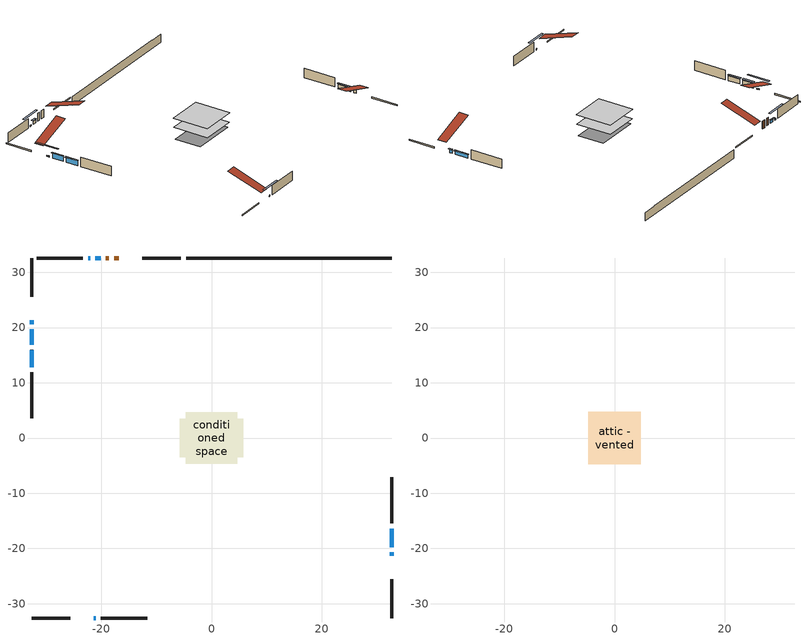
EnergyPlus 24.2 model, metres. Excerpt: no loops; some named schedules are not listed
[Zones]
conditioned space
 floor outside (Floor1 construction): -0.76,-0.76 -0.76,0.76 0.76,0.76 0.76,-0.76 z0.48
 floor adiabatic (AdiabaticFloorConstruction): -4.62,-4.62 -4.62,4.62 4.62,4.62 4.62,-4.62 z0.48
 floor foundation (Slab1 construction): -5.79,-3.5 -5.79,3.5 5.79,3.5 5.79,-3.5 z-1.74
 wall outside (RimJoist1 construction): -5.52,32.59 -12.5,32.59 / -32.59,-32.59 -25.62,-32.59 / -32.59,32.59 -32.59,25.62 / 32.59,-32.59 32.59,-25.62 z0.48:0.78
 wall outside (AdiabaticWallConstruction 1): -16.78,32.59 -17.63,32.59 / -18.56,32.59 -19.15,32.59 z0.48:2.51
 wall outside (AdiabaticWallConstruction): 32.59,-21.34 32.59,-20.73 / 32.59,-19.8 32.59,-16.39 z0.48:1.4; -21.34,-32.59 -20.98,-32.59 / -32.59,21.34 -32.59,20.63 / -21.99,32.59 -22.35,32.59 z0.48:0.77; -20.07,32.59 -21.07,32.59 z0.48:1.29; -32.59,19.71 -32.59,16.86 z0.48:1.75; -32.59,15.93 -32.59,12.85 z0.48:1.74
 wall outside (Wall1 construction): -23.28,32.59 -31.66,32.59 / -20.06,-32.59 -11.67,-32.59 / -32.59,11.92 -32.59,3.53 / 32.59,-15.46 32.59,-7.07 z0.48:2.92
 wall foundation (FoundationWall1 construction): -4.59,32.59,-1.74 -4.59,32.59,0.48 28.87,32.59,0.48 28.87,32.59,0.37 32.59,32.59,0.37 32.59,32.59,-1.74
 window (WindowConstruction 4): 32.59,-21.34 32.59,-20.73 z0.48:1.39
 window (WindowConstruction 6): -21.34,-32.59 -20.99,-32.59 z0.48:0.77
 window (WindowConstruction 7): -32.59,21.34 -32.59,20.64 z0.48:0.77
 window (WindowConstruction): 32.59,-19.8 32.59,-16.39 z0.48:1.4
 window (WindowConstruction 1): -20.07,32.59 -21.07,32.59 z0.48:1.29
 window (WindowConstruction 2): -32.59,19.71 -32.59,16.86 z0.48:1.75
 window (WindowConstruction 3): -32.59,15.93 -32.59,12.85 z0.48:1.74
 window (WindowConstruction 5): -22,32.59 -22.35,32.59 z0.48:0.77
 door (Door): -16.78,32.59 -17.63,32.59 z0.48:2.51
 door (Door 1): -18.56,32.59 -19.15,32.59 z0.48:2.51
 ceiling adiabatic (AdiabaticFloorConstruction): 4.62,-4.62 4.62,4.62 -4.62,4.62 -4.62,-4.62 z0.48
attic - vented
 floor to conditioned space (Floor2 construction Reversed): -4.72,-4.72 -4.72,4.72 4.72,4.72 4.72,-4.72 z2.92
 roof outside (Roof1 construction): -15.85,32.59,2.92 -15.85,23.39,5.99 -13.43,23.39,5.99 -13.43,32.59,2.92; -22.27,-32.59,2.92 -22.27,-23.39,5.99 -24.69,-23.39,5.99 -24.69,-32.59,2.92; -32.59,22.27,2.92 -23.39,22.27,5.99 -23.39,24.69,5.99 -32.59,24.69,2.92; 32.59,-22.27,2.92 23.39,-22.27,5.99 23.39,-24.69,5.99 32.59,-24.69,2.92
shading: 32.59,-20.53 32.59,-21.54 33,-21.54 33,-20.53 z1.6; -18.35,-32.59 -23.98,-32.59 -23.98,-33 -18.35,-33 z3.41; -32.59,18 -32.59,23.98 -33,23.98 -33,18 z3.41; 32.59,-16.19 32.59,-20 33,-20 33,-16.19 z1.6; -21.27,32.59 -19.87,32.59 -19.87,33 -21.27,33 z1.49; -32.59,16.66 -32.59,19.91 -33,19.91 -33,16.66 z1.95; -32.59,12.65 -32.59,16.14 -33,16.14 -33,12.65 z1.94; -24.99,32.59 -19.36,32.59 -19.36,33 -24.99,33 z3.41
[Building]
Building 1: Terrain=Suburbs
[Site:Location]
Saskatoon Intl AP_SK: Latitude {deg}=52.17; Longitude {deg}=-106.7; Time Zone {hr}=-6; Elevation {m}=504; Keep Site Location Information=Yes
[Site:GroundTemperature:Shallow]
-3.29371, -5.9198, -6.13011, -4.88389, 0.118965, 5.09852, 9.41553, 12.1502, 12.3826, 10.1583, 5.95142, 1.12462
[Site:WaterMainsTemperature]
Calculation Method=Schedule; Temperature Schedule=mains temperature schedule
[Material] Roughness=Rough; Thermal Absorptance=0.9
Name | Thickness {m} | Conductivity {W/m-K} | Density {kg/m3} | Specific Heat {J/kg-K} | Solar Absorptance | Visible Absorptance
asphalt or fiberglass shingles | 0.00635 | 0.162714 | 1121.4 | 1465.45 | 0.84 | 0.84
ceiling loosefill ins | 0.169333 | 0.0480833 | 16.02 | 1046.75 | 0.7 | 0.7
ceiling stud and cavity | 0.1397 | 0.0783191 | 65.682 | 1177.47 | 0.7 | 0.7
concrete 4.0 in. | 0.1016 | 1.803125 | 2242.8 | 837.4 | 0.7 | 0.7
concrete 8.0 in. | 0.2032 | 1.803125 | 2242.8 | 837.4 | 0.7 | 0.7
door material | 0.04445 | 0.188738 | 512.64 | 1214.23 | 0.7 | 0.7
door material 1 | 0.04445 | 0.0451087 | 512.64 | 1214.23 | 0.7 | 0.7
exterior vertical ins | 0.0122378 | 0.029427 | 32.04 | 1214.23 | 0.7 | 0.7
floor covering | 0.0127 | 0.0433444 | 54.468 | 1339.84 | 0.6 | 0.6
floor rigid ins | 0.051816 | 0.029427 | 32.04 | 1214.23 | 0.7 | 0.7
floor rigid ins 1; wall rigid ins | 0.512978 | 0.029427 | 32.04 | 1214.23 | 0.7 | 0.7
floor stud and cavity | 0.1397 | 0.352303 | 92.3553 | 1139.71 | 0.7 | 0.7
floor stud and cavity 1 | 0.1397 | 1.75129 | 37.0049 | 1207.88 | 0.7 | 0.7
furniture material conditioned space 1 | 0.1524 | 0.115458 | 640.8 | 1214.23 | 0.6 | 0.6
gypsum board | 0.0127 | 0.160291 | 801 | 837.4 | 0.6 | 0.6
gypsum board 1 | 0.0127 | 0.160291 | 801 | 837.4 | 0.7 | 0.7
osb sheathing 0.5 in. | 0.0127 | 0.115458 | 512.64 | 1214.23 | 0.7 | 0.7
osb sheathing 0.75 in. | 0.01905 | 0.115458 | 512.64 | 1214.23 | 0.7 | 0.7
osb sheathing 2.0 in. | 0.0508 | 0.115458 | 512.64 | 1214.23 | 0.7 | 0.7
rim joist stud and cavity | 0.0508 | 0.0495211 | 125.044 | 1163.47 | 0.6 | 0.6
slab rigid ins | 0.00606092 | 0.029427 | 32.04 | 1214.23 | 0.7 | 0.7
wall stud and cavity | 0.1397 | 0.125338 | 139.0536 | 1170.24 | 0.7 | 0.7
wall stud and cavity 1 | 0.0889 | 0.380278 | 52.3479 | 1209.89 | 0.7 | 0.7
wall stud and cavity 2 | 0.0889 | 0.391764 | 83.0341 | 1211.67 | 0.7 | 0.7
wood siding | 0.0254 | 0.102417 | 544.68 | 1172.36 | 0.4 | 0.4
wood siding 1; wood siding 2; wood siding 3 | 0.0254 | 0.102417 | 544.68 | 1172.36 | 0.7 | 0.7
[WindowMaterial:SimpleGlazingSystem]
Name | U-Factor {W/m2-K} | Solar Heat Gain Coefficient
WindowMaterial | 2.938365 | 0.65
WindowMaterial 1 | 3.28302 | 0.63
WindowMaterial 2 | 2.89067 | 0.69
WindowMaterial 3 | 2.90827 | 0.68
WindowMaterial 4 | 4.55546 | 0.66
WindowMaterial 5 | 3.24952 | 0.43
[Construction]
AdiabaticFloorConstruction: floor stud and cavity 1, floor rigid ins 1, osb sheathing 0.75 in., floor covering
AdiabaticWallConstruction: wood siding 2, wall rigid ins, wall stud and cavity 1, gypsum board
AdiabaticWallConstruction 1: wood siding 3, wall rigid ins, wall stud and cavity 1, gypsum board
Door: door material
Door 1: door material 1
Floor1 construction: floor stud and cavity, floor rigid ins, osb sheathing 0.75 in., floor covering
Floor2 construction Reversed: gypsum board, ceiling stud and cavity, ceiling loosefill ins
FoundationWall1 construction: concrete 8.0 in., gypsum board 1
furniture construction conditioned space 1: furniture material conditioned space 1
PartitionWallConstruction: gypsum board, wall stud and cavity 2, gypsum board
RimJoist1 construction: wood siding 1, osb sheathing 2.0 in., rim joist stud and cavity
Roof1 construction: asphalt or fiberglass shingles
Slab1 construction: slab rigid ins, concrete 4.0 in.
Wall1 construction: wood siding, osb sheathing 0.5 in., wall stud and cavity, gypsum board
WindowConstruction: WindowMaterial
WindowConstruction 1: WindowMaterial 1
WindowConstruction 2: WindowMaterial 2
WindowConstruction 3: WindowMaterial 3
WindowConstruction 4: WindowMaterial 4
WindowConstruction 5; WindowConstruction 6; WindowConstruction 7: WindowMaterial 5
[Zone] Multiplier=1; Part of Total Floor Area=Yes
Name | Volume {m3}
attic - vented | 44.4611
conditioned space | 416.7
[Space]
Name | Zone | Volume {m3}
attic - vented 1 | attic - vented | 44.4611
conditioned space 1 | conditioned space | 416.7
[ZoneInfiltration:EffectiveLeakageArea]
infil attic - vented 1: Zone or Space=attic - vented 1; Schedule=Always On Discrete; Effective Air Leakage Area {cm2}=3061.03; Stack Coefficient=0.000213324; Wind Coefficient=9.86825e-06
[ZoneMixing]
whole house fan mix: Zone or Space=attic - vented; Schedule=Always On Continuous; Design Flow Rate Calculation Method=Flow/Zone; Design Flow Rate {m3/s}=0; Source Zone or Space=conditioned space
[SurfaceProperty:ExposedFoundationPerimeter]
Slab1: Exposed Perimeter Calculation Method=TotalExposedPerimeter; Total Exposed Perimeter {m}=37.187
[InternalMass] Zone or ZoneList=conditioned space; Space or SpaceList=conditioned space 1
Name | Construction | Surface Area {m2}
furniture mass conditioned space 1 | furniture construction conditioned space 1 | 67.6078
partition wall mass | PartitionWallConstruction | 169.019
[Lights]
interior lighting: Zone or ZoneList or Space or SpaceList=conditioned space 1; Schedule=interior lighting schedule; Design Level Calculation Method=LightingLevel; Lighting Level {W}=343.2; Return Air Fraction=0; Fraction Radiant=0.6; Fraction Visible=0.2; Fraction Replaceable=1
[People]
occupants: Zone or ZoneList or Space or SpaceList=conditioned space 1; Number of People Schedule=occupants schedule; Number of People Calculation Method=People; Number of People=3; Fraction Radiant=0.314171; Sensible Heat Fraction=0.56303; Activity Level Schedule=occupants activity schedule; Carbon Dioxide Generation Rate {m3/s-W}=0; Enable ASHRAE 55 Comfort Warnings=No; Mean Radiant Temperature Calculation Type=EnclosureAveraged
[ElectricEquipment] Zone or ZoneList or Space or SpaceList=conditioned space 1; Design Level Calculation Method=EquipmentLevel
Name | Schedule | Design Level {W} | Fraction Latent | Fraction Radiant | Fraction Lost
clothes dryer | clothes dryer schedule | 140.772 | 0.015 | 0.081 | 0.85
clothes washer | clothes washer schedule | 32.1985 | 0.03 | 0.162 | 0.7
cooking range | cooking range schedule | 215.147 | 0.08 | 0.432 | 0.2
dishwasher | dishwasher schedule | 66.8632 | 0.3 | 0.18 | 0.4
fridge | fridge schedule | 72.9452 | 0 | 0.6 | 0
mech vent house fan | mech vent house fan schedule | 18.9 | 0 | 0 | 1
mech vent house fan cfis | mech vent house fan cfis schedule | 0 | 0 | 0 | 0
misc plug loads | misc plug loads schedule | 494.7 | 0.045 | 0.513 | 0.1
whole house fan | Always On Discrete | 0 | 0 | 0 | 1
[OtherEquipment] Zone or ZoneList or Space or SpaceList=conditioned space 1; Design Level Calculation Method=EquipmentLevel
Name | Fuel Type | Schedule | Design Level {W} | Fraction Latent | Fraction Radiant | Fraction Lost
clothes dryer 1 | Electricity | clothes dryer schedule | 0 | 0.015 | 0.081 | 0.85
cooking range 1 | Electricity | cooking range schedule | 0 | 0.08 | 0.432 | 0.2
general water use latent | None | general water use schedule | 62.594 | 1 | 0 | 0
general water use sensible | None | general water use schedule | -61.6891 | 0 | 0.6 | 0
mech vent house fan latent load | None | Always On Discrete | 0 | 1 | 0 | 0
mech vent house fan sensible load | None | Always On Discrete | 0 | 0 | 0 | 0
water heater energy adjustment1 | NaturalGas | Always On Discrete | 0.01 | 0 | 0 | 1
[ZoneInfiltration:DesignFlowRate] Zone or ZoneList or Space or SpaceList=conditioned space 1; Schedule=Always On Discrete; Design Flow Rate Calculation Method=Flow/Zone; Design Flow Rate {m3/s}=0
infil flow; natural vent flow; whole house fan flow
[AvailabilityManager:Scheduled]
central ac and furnace airloop Availability Manager: Schedule=Always On Discrete
[Foundation:Kiva]
Foundation Kiva 1: Initial Indoor Air Temperature {C}=21; Wall Height Above Grade {m}=0.479999; Wall Depth Below Slab {m}=0.2032; Custom Block Material Name 1=exterior vertical ins; Custom Block Depth 1 {m}=2.22001; Custom Block X Position 1 {m}=0.2159; Custom Block Z Position 1 {m}=0
[Foundation:Kiva:Settings]
Soil Conductivity {W/m-K}=0.849921; Soil Density {kg/m3}=1842.3; Soil Specific Heat {J/kg-K}=418.7; Ground Solar Absorptivity=0.9; Ground Thermal Absorptivity=0.9; Ground Surface Roughness {m}=0.03; Far-Field Width {m}=40; Deep-Ground Boundary Condition=ZeroFlux; Deep-Ground Depth {m}=40; Minimum Cell Dimension {m}=0.2; Maximum Cell Growth Coefficient=3; Simulation Timestep=Timestep
[Exterior:Lights]
exterior lighting: Schedule=exterior lighting schedule; Design Level {W}=75.6
[EnergyManagementSystem:GlobalVariable]
central_ac_and_furnace_airloop_Fan_RTF
infil_program_Qfan
infil_program_Qinf
natural_vent_program_Qnv
natural_vent_program_Qwhf
[EnergyManagementSystem:Sensor]
Name | Output:Variable or Output:Meter Index Key | Output:Variable or Output:Meter
airflow_gain | infil flow | Infiltration Sensible Heat Gain Energy
airflow_gain_1 | natural vent flow | Infiltration Sensible Heat Gain Energy
airflow_gain_2 | whole house fan flow | Infiltration Sensible Heat Gain Energy
airflow_loss | infil flow | Infiltration Sensible Heat Loss Energy
airflow_loss_1 | natural vent flow | Infiltration Sensible Heat Loss Energy
airflow_loss_2 | whole house fan flow | Infiltration Sensible Heat Loss Energy
clg_load_cond |  | Cooling:EnergyTransfer:Zone:CONDITIONED SPACE
clg_sp_s; clg_sp_s_1 | cooling setpoint | Schedule Value
clothes_dryer_exhaust_0_sch_s | clothes dryer exhaust 0 schedule | Schedule Value
cool_season | cooling season schedule | Schedule Value
htg_load_cond |  | Heating:EnergyTransfer:Zone:CONDITIONED SPACE
htg_sp_s; htg_sp_s_1 | heating setpoint | Schedule Value
ig_ee_conv | clothes dryer | Electric Equipment Convective Heating Energy
ig_ee_conv_2 | cooking range | Electric Equipment Convective Heating Energy
ig_ee_conv_4 | fridge | Electric Equipment Convective Heating Energy
ig_ee_conv_5 | misc plug loads | Electric Equipment Convective Heating Energy
ig_ee_conv_6 | whole house fan | Electric Equipment Convective Heating Energy
ig_ee_rad | clothes dryer | Electric Equipment Radiant Heating Energy
ig_ee_rad_2 | cooking range | Electric Equipment Radiant Heating Energy
ig_ee_rad_4 | fridge | Electric Equipment Radiant Heating Energy
ig_ee_rad_5 | misc plug loads | Electric Equipment Radiant Heating Energy
ig_ee_rad_6 | whole house fan | Electric Equipment Radiant Heating Energy
ig_lgt_conv | interior lighting | Lights Convective Heating Energy
ig_lgt_rad | interior lighting | Lights Radiant Heating Energy
ig_lgt_vis | interior lighting | Lights Visible Radiation Heating Energy
ig_oe_conv | clothes dryer 1 | Other Equipment Convective Heating Energy
ig_oe_conv_1 | cooking range 1 | Other Equipment Convective Heating Energy
ig_oe_conv_2 | general water use latent | Other Equipment Convective Heating Energy
ig_oe_conv_3 | general water use sensible | Other Equipment Convective Heating Energy
ig_oe_conv_4 | water heater energy adjustment1 | Other Equipment Convective Heating Energy
ig_oe_rad | clothes dryer 1 | Other Equipment Radiant Heating Energy
ig_oe_rad_1 | cooking range 1 | Other Equipment Radiant Heating Energy
ig_oe_rad_2 | general water use latent | Other Equipment Radiant Heating Energy
ig_oe_rad_3 | general water use sensible | Other Equipment Radiant Heating Energy
ig_oe_rad_4 | water heater energy adjustment1 | Other Equipment Radiant Heating Energy
ig_ppl_conv | occupants | People Convective Heating Energy
ig_ppl_rad | occupants | People Radiant Heating Energy
im_conv | furniture mass conditioned space 1 | Surface Inside Face Convection Heat Gain Energy
im_conv_1 | partition wall mass | Surface Inside Face Convection Heat Gain Energy
im_ig | furniture mass conditioned space 1 | Surface Inside Face Internal Gains Radiation Heat Gain Energy
im_ig_1 | partition wall mass | Surface Inside Face Internal Gains Radiation Heat Gain Energy
im_lgt | furniture mass conditioned space 1 | Surface Inside Face Lights Radiation Heat Gain Energy
im_lgt_1 | partition wall mass | Surface Inside Face Lights Radiation Heat Gain Energy
im_sol | furniture mass conditioned space 1 | Surface Inside Face Solar Radiation Heat Gain Energy
im_sol_1 | partition wall mass | Surface Inside Face Solar Radiation Heat Gain Energy
im_surf | furniture mass conditioned space 1 | Surface Inside Face Net Surface Thermal Radiation Heat Gain Energy
im_surf_1 | partition wall mass | Surface Inside Face Net Surface Thermal Radiation Heat Gain Energy
mv_conv | mech vent house fan | Electric Equipment Convective Heating Energy
mv_conv_1 | mech vent house fan cfis | Electric Equipment Convective Heating Energy
mv_conv_2 | mech vent house fan latent load | Other Equipment Convective Heating Energy
mv_conv_3 | mech vent house fan sensible load | Other Equipment Convective Heating Energy
mv_rad | mech vent house fan | Electric Equipment Radiant Heating Energy
mv_rad_1 | mech vent house fan cfis | Electric Equipment Radiant Heating Energy
mv_rad_2 | mech vent house fan latent load | Other Equipment Radiant Heating Energy
mv_rad_3 | mech vent house fan sensible load | Other Equipment Radiant Heating Energy
natural_vent_s | natural vent schedule | Schedule Value
out_pb_s |  | Site Outdoor Air Barometric Pressure
out_wt_s |  | Site Outdoor Air Humidity Ratio
site_vw_s |  | Site Wind Speed
ss_back_out | Window1 | Surface Window Shortwave from Zone Back Out Window Heat Transfer Rate
ss_back_out_1 | Window10 | Surface Window Shortwave from Zone Back Out Window Heat Transfer Rate
ss_back_out_2 | Window11 | Surface Window Shortwave from Zone Back Out Window Heat Transfer Rate
ss_back_out_3 | Window2 | Surface Window Shortwave from Zone Back Out Window Heat Transfer Rate
ss_back_out_4 | Window5 | Surface Window Shortwave from Zone Back Out Window Heat Transfer Rate
ss_back_out_5 | Window6 | Surface Window Shortwave from Zone Back Out Window Heat Transfer Rate
ss_back_out_6 | Window7 | Surface Window Shortwave from Zone Back Out Window Heat Transfer Rate
ss_back_out_7 | Window9 | Surface Window Shortwave from Zone Back Out Window Heat Transfer Rate
ss_conv | Door1 | Surface Inside Face Convection Heat Gain Energy
ss_conv_1 | Door2 | Surface Inside Face Convection Heat Gain Energy
ss_conv_2 | Window1 | Surface Inside Face Convection Heat Gain Energy
ss_conv_3 | Window10 | Surface Inside Face Convection Heat Gain Energy
ss_conv_4 | Window11 | Surface Inside Face Convection Heat Gain Energy
ss_conv_5 | Window2 | Surface Inside Face Convection Heat Gain Energy
ss_conv_6 | Window5 | Surface Inside Face Convection Heat Gain Energy
ss_conv_7 | Window6 | Surface Inside Face Convection Heat Gain Energy
ss_conv_8 | Window7 | Surface Inside Face Convection Heat Gain Energy
ss_conv_9 | Window9 | Surface Inside Face Convection Heat Gain Energy
ss_ig | Door1 | Surface Inside Face Internal Gains Radiation Heat Gain Energy
ss_ig_1 | Door2 | Surface Inside Face Internal Gains Radiation Heat Gain Energy
ss_ig_2 | Window1 | Surface Inside Face Internal Gains Radiation Heat Gain Energy
ss_ig_3 | Window10 | Surface Inside Face Internal Gains Radiation Heat Gain Energy
ss_ig_4 | Window11 | Surface Inside Face Internal Gains Radiation Heat Gain Energy
ss_ig_5 | Window2 | Surface Inside Face Internal Gains Radiation Heat Gain Energy
ss_ig_6 | Window5 | Surface Inside Face Internal Gains Radiation Heat Gain Energy
ss_ig_7 | Window6 | Surface Inside Face Internal Gains Radiation Heat Gain Energy
ss_ig_8 | Window7 | Surface Inside Face Internal Gains Radiation Heat Gain Energy
ss_ig_9 | Window9 | Surface Inside Face Internal Gains Radiation Heat Gain Energy
ss_lgt | Door1 | Surface Inside Face Lights Radiation Heat Gain Energy
ss_lgt_1 | Door2 | Surface Inside Face Lights Radiation Heat Gain Energy
ss_sol | Door1 | Surface Inside Face Solar Radiation Heat Gain Energy
ss_sol_1 | Door2 | Surface Inside Face Solar Radiation Heat Gain Energy
ss_surf | Door1 | Surface Inside Face Net Surface Thermal Radiation Heat Gain Energy
ss_surf_1 | Door2 | Surface Inside Face Net Surface Thermal Radiation Heat Gain Energy
ss_surf_2 | Window1 | Surface Inside Face Net Surface Thermal Radiation Heat Gain Energy
ss_surf_3 | Window10 | Surface Inside Face Net Surface Thermal Radiation Heat Gain Energy
ss_surf_4 | Window11 | Surface Inside Face Net Surface Thermal Radiation Heat Gain Energy
ss_surf_5 | Window2 | Surface Inside Face Net Surface Thermal Radiation Heat Gain Energy
ss_surf_6 | Window5 | Surface Inside Face Net Surface Thermal Radiation Heat Gain Energy
ss_surf_7 | Window6 | Surface Inside Face Net Surface Thermal Radiation Heat Gain Energy
ss_surf_8 | Window7 | Surface Inside Face Net Surface Thermal Radiation Heat Gain Energy
ss_surf_9 | Window9 | Surface Inside Face Net Surface Thermal Radiation Heat Gain Energy
ss_trans_in | Window1 | Surface Window Transmitted Solar Radiation Rate
ss_trans_in_1 | Window10 | Surface Window Transmitted Solar Radiation Rate
ss_trans_in_2 | Window11 | Surface Window Transmitted Solar Radiation Rate
ss_trans_in_3 | Window2 | Surface Window Transmitted Solar Radiation Rate
ss_trans_in_4 | Window5 | Surface Window Transmitted Solar Radiation Rate
ss_trans_in_5 | Window6 | Surface Window Transmitted Solar Radiation Rate
ss_trans_in_6 | Window7 | Surface Window Transmitted Solar Radiation Rate
ss_trans_in_7 | Window9 | Surface Window Transmitted Solar Radiation Rate
ss_trans_out | Window1 | Surface Inside Face Initial Transmitted Diffuse Transmitted Out Window Solar Radiation Rate
ss_trans_out_1 | Window10 | Surface Inside Face Initial Transmitted Diffuse Transmitted Out Window Solar Radiation Rate
ss_trans_out_2 | Window11 | Surface Inside Face Initial Transmitted Diffuse Transmitted Out Window Solar Radiation Rate
ss_trans_out_3 | Window2 | Surface Inside Face Initial Transmitted Diffuse Transmitted Out Window Solar Radiation Rate
ss_trans_out_4 | Window5 | Surface Inside Face Initial Transmitted Diffuse Transmitted Out Window Solar Radiation Rate
ss_trans_out_5 | Window6 | Surface Inside Face Initial Transmitted Diffuse Transmitted Out Window Solar Radiation Rate
ss_trans_out_6 | Window7 | Surface Inside Face Initial Transmitted Diffuse Transmitted Out Window Solar Radiation Rate
ss_trans_out_7 | Window9 | Surface Inside Face Initial Transmitted Diffuse Transmitted Out Window Solar Radiation Rate
s_conv | Floor1 | Surface Inside Face Convection Heat Gain Energy
s_conv_1 | Floor2 | Surface Inside Face Convection Heat Gain Energy
s_conv_10 | Wall1:0 | Surface Inside Face Convection Heat Gain Energy
s_conv_11 | Wall1:180 | Surface Inside Face Convection Heat Gain Energy
s_conv_12 | Wall1:270 | Surface Inside Face Convection Heat Gain Energy
s_conv_13 | Wall1:90 | Surface Inside Face Convection Heat Gain Energy
s_conv_2 | FoundationWall1 | Surface Inside Face Convection Heat Gain Energy
s_conv_3 | inferred conditioned ceiling | Surface Inside Face Convection Heat Gain Energy
s_conv_4 | inferred conditioned floor | Surface Inside Face Convection Heat Gain Energy
s_conv_5 | RimJoist1:0 | Surface Inside Face Convection Heat Gain Energy
s_conv_6 | RimJoist1:180 | Surface Inside Face Convection Heat Gain Energy
s_conv_7 | RimJoist1:270 | Surface Inside Face Convection Heat Gain Energy
s_conv_8 | RimJoist1:90 | Surface Inside Face Convection Heat Gain Energy
s_conv_9 | Slab1 | Surface Inside Face Convection Heat Gain Energy
s_ig | Floor1 | Surface Inside Face Internal Gains Radiation Heat Gain Energy
s_ig_1 | Floor2 | Surface Inside Face Internal Gains Radiation Heat Gain Energy
s_ig_10 | Wall1:0 | Surface Inside Face Internal Gains Radiation Heat Gain Energy
s_ig_11 | Wall1:180 | Surface Inside Face Internal Gains Radiation Heat Gain Energy
s_ig_12 | Wall1:270 | Surface Inside Face Internal Gains Radiation Heat Gain Energy
s_ig_13 | Wall1:90 | Surface Inside Face Internal Gains Radiation Heat Gain Energy
s_ig_2 | FoundationWall1 | Surface Inside Face Internal Gains Radiation Heat Gain Energy
s_ig_3 | inferred conditioned ceiling | Surface Inside Face Internal Gains Radiation Heat Gain Energy
s_ig_4 | inferred conditioned floor | Surface Inside Face Internal Gains Radiation Heat Gain Energy
s_ig_5 | RimJoist1:0 | Surface Inside Face Internal Gains Radiation Heat Gain Energy
s_ig_6 | RimJoist1:180 | Surface Inside Face Internal Gains Radiation Heat Gain Energy
s_ig_7 | RimJoist1:270 | Surface Inside Face Internal Gains Radiation Heat Gain Energy
s_ig_8 | RimJoist1:90 | Surface Inside Face Internal Gains Radiation Heat Gain Energy
s_ig_9 | Slab1 | Surface Inside Face Internal Gains Radiation Heat Gain Energy
s_lgt | Floor1 | Surface Inside Face Lights Radiation Heat Gain Energy
s_lgt_1 | Floor2 | Surface Inside Face Lights Radiation Heat Gain Energy
s_lgt_10 | Wall1:0 | Surface Inside Face Lights Radiation Heat Gain Energy
s_lgt_11 | Wall1:180 | Surface Inside Face Lights Radiation Heat Gain Energy
s_lgt_12 | Wall1:270 | Surface Inside Face Lights Radiation Heat Gain Energy
s_lgt_13 | Wall1:90 | Surface Inside Face Lights Radiation Heat Gain Energy
s_lgt_2 | FoundationWall1 | Surface Inside Face Lights Radiation Heat Gain Energy
s_lgt_3 | inferred conditioned ceiling | Surface Inside Face Lights Radiation Heat Gain Energy
s_lgt_4 | inferred conditioned floor | Surface Inside Face Lights Radiation Heat Gain Energy
s_lgt_5 | RimJoist1:0 | Surface Inside Face Lights Radiation Heat Gain Energy
s_lgt_6 | RimJoist1:180 | Surface Inside Face Lights Radiation Heat Gain Energy
s_lgt_7 | RimJoist1:270 | Surface Inside Face Lights Radiation Heat Gain Energy
s_lgt_8 | RimJoist1:90 | Surface Inside Face Lights Radiation Heat Gain Energy
s_lgt_9 | Slab1 | Surface Inside Face Lights Radiation Heat Gain Energy
s_sol | Floor1 | Surface Inside Face Solar Radiation Heat Gain Energy
s_sol_1 | Floor2 | Surface Inside Face Solar Radiation Heat Gain Energy
s_sol_10 | Wall1:0 | Surface Inside Face Solar Radiation Heat Gain Energy
s_sol_11 | Wall1:180 | Surface Inside Face Solar Radiation Heat Gain Energy
s_sol_12 | Wall1:270 | Surface Inside Face Solar Radiation Heat Gain Energy
s_sol_13 | Wall1:90 | Surface Inside Face Solar Radiation Heat Gain Energy
s_sol_2 | FoundationWall1 | Surface Inside Face Solar Radiation Heat Gain Energy
s_sol_3 | inferred conditioned ceiling | Surface Inside Face Solar Radiation Heat Gain Energy
s_sol_4 | inferred conditioned floor | Surface Inside Face Solar Radiation Heat Gain Energy
s_sol_5 | RimJoist1:0 | Surface Inside Face Solar Radiation Heat Gain Energy
s_sol_6 | RimJoist1:180 | Surface Inside Face Solar Radiation Heat Gain Energy
